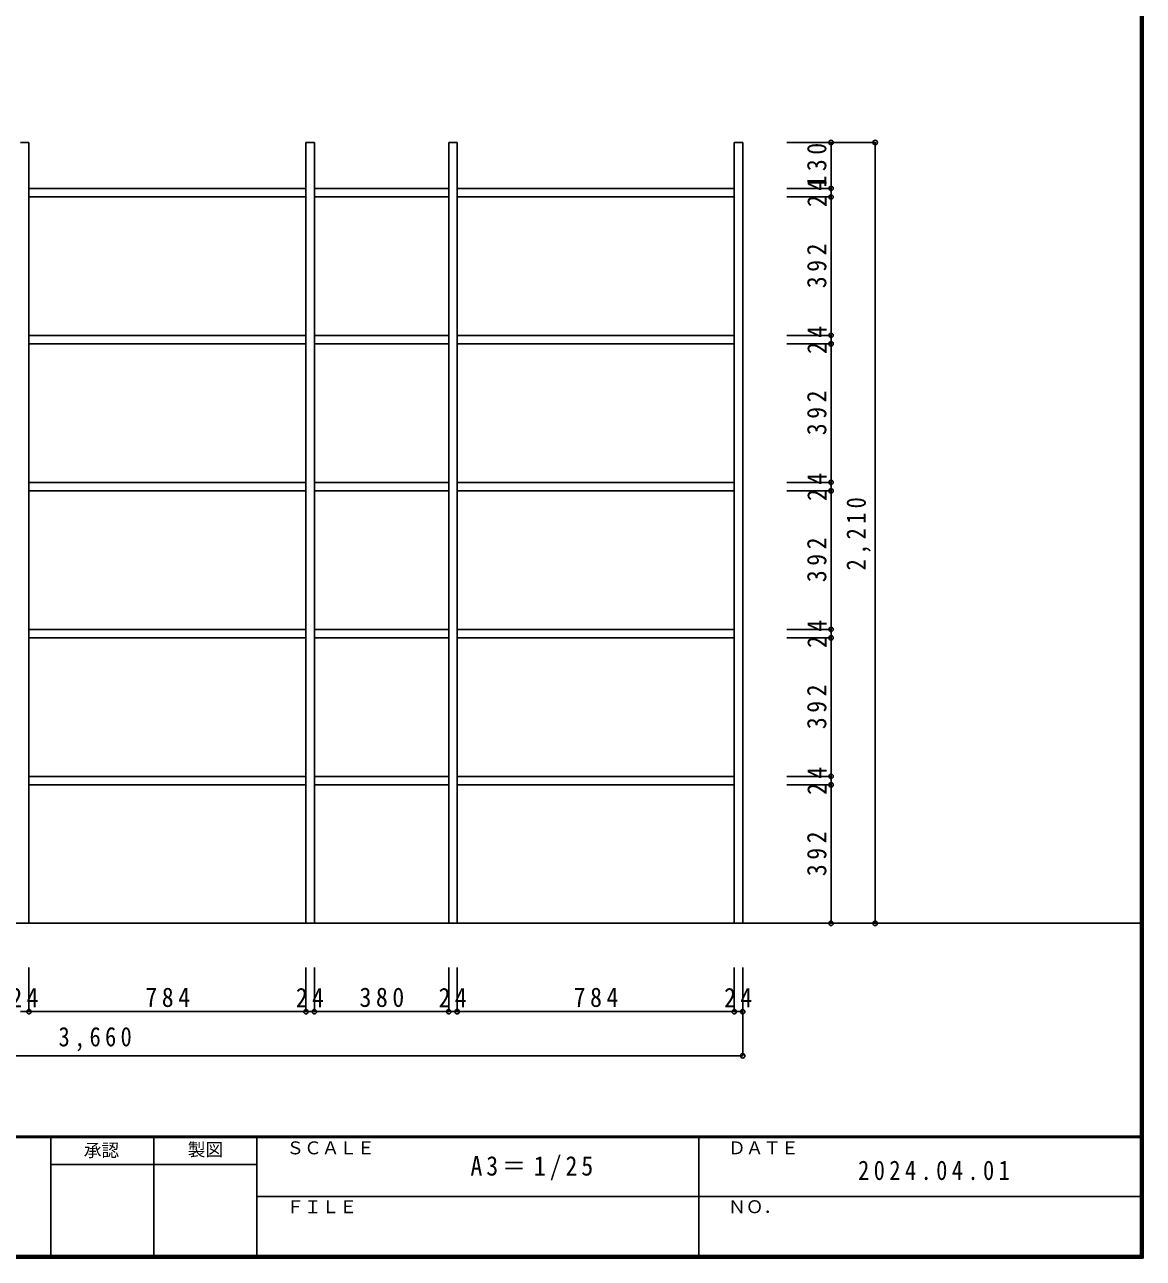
# Model space of a CAD drawing. Units: millimetres at full size, sheet at 1:25, with parts at other scales. Extents: x -11962 to 10485, y -9055 to 3479.
# Drawn here: x 1584 to 4750, y -3504 to -12 of the extents above; entities that cross this region are included whole.
import ezdxf
from ezdxf.enums import TextEntityAlignment as Align

# ---------------------------------------------------------------- set-up
doc = ezdxf.new("R2010")
doc.units = ezdxf.units.MM
doc.header["$LTSCALE"] = 25
doc.header["$PDMODE"] = 32
doc.header["$PDSIZE"] = 12.5
for name, color, linetype in [('5-0', 7, 'Continuous'), ('F-0', 6, 'Continuous'), ('F-6', 6, 'Continuous'), ('F-A', 7, 'Continuous')]:
    doc.layers.add(name, color=color, linetype=linetype)
doc.styles.add('ＭＳ ゴシック', font='')
doc.styles.get('ＭＳ ゴシック').set_extended_font_data('MS Gothic')

msp = doc.modelspace()

# ---------------------------------------------------------------- linework, layer by layer
at = {"layer": '5-0'}
for p, q in [((1572.29, -346), (1596.29, -346)), ((1596.29, -346), (1596.29, -2556)), ((2380.29, -346), (2380.29, -2556)), ((2380.29, -346), (2404.29, -346)), ((2404.29, -346), (2404.29, -2556)), ((2784.29, -346), (2784.29, -2556)), ((2808.29, -346), (2784.29, -346)), ((2808.29, -346), (2808.29, -2556)), ((3592.29, -346), (3592.29, -2556)), ((3592.29, -346), (3616.29, -346)), ((3616.29, -346), (3616.29, -2556)), ((2380.29, -476), (1596.29, -476)), ((2380.29, -476), (2000.29, -476)), ((2784.29, -476), (2404.29, -476)), ((3592.29, -476), (2808.29, -476)), ((3592.29, -476), (3212.29, -476)), ((2380.29, -500), (1596.29, -500)), ((2380.29, -500), (2000.29, -500)), ((2784.29, -500), (2404.29, -500)), ((3592.29, -500), (2808.29, -500)), ((3592.29, -500), (3212.29, -500)), ((2380.29, -892), (1596.29, -892)), ((2380.29, -892), (2000.29, -892)), ((2784.29, -892), (2404.29, -892)), ((3592.29, -892), (2808.29, -892)), ((3592.29, -892), (3212.29, -892)), ((2380.29, -916), (1596.29, -916)), ((2380.29, -916), (2000.29, -916)), ((2784.29, -916), (2404.29, -916)), ((3592.29, -916), (2808.29, -916)), ((3592.29, -916), (3212.29, -916)), ((2380.29, -1308), (1596.29, -1308)), ((2380.29, -1308), (2000.29, -1308)), ((2784.29, -1308), (2404.29, -1308)), ((3592.29, -1308), (2808.29, -1308)), ((3592.29, -1308), (3212.29, -1308)), ((2380.29, -1332), (1596.29, -1332)), ((2380.29, -1332), (2000.29, -1332)), ((2784.29, -1332), (2404.29, -1332)), ((3592.29, -1332), (2808.29, -1332)), ((3592.29, -1332), (3212.29, -1332)), ((2380.29, -1724), (1596.29, -1724)), ((2380.29, -1724), (2000.29, -1724)), ((2784.29, -1724), (2404.29, -1724)), ((3592.29, -1724), (2808.29, -1724)), ((3592.29, -1724), (3212.29, -1724)), ((2380.29, -1748), (1596.29, -1748)), ((2380.29, -1748), (2000.29, -1748)), ((2784.29, -1748), (2404.29, -1748)), ((3592.29, -1748), (2808.29, -1748)), ((3592.29, -1748), (3212.29, -1748)), ((2380.29, -2140), (1596.29, -2140)), ((2380.29, -2164), (1596.29, -2164)), ((2380.29, -2140), (2000.29, -2140)), ((2380.29, -2164), (2000.29, -2164)), ((2784.29, -2140), (2404.29, -2140)), ((2784.29, -2164), (2404.29, -2164)), ((3592.29, -2140), (2808.29, -2140)), ((3592.29, -2164), (2808.29, -2164)), ((3592.29, -2140), (3212.29, -2140)), ((3592.29, -2164), (3212.29, -2164)), ((4741.67, -2556), (-4991.67, -2556))]:
    msp.add_line(p, q, dxfattribs=at)
at = {"layer": '5-0', "color": 4}
for p, q in [((3866.29, -346), (3741.29, -346)), ((3991.29, -346), (3866.29, -346)), ((3866.29, -476), (3741.29, -476)), ((3866.29, -500), (3741.29, -500)), ((3866.29, -892), (3741.29, -892)), ((3866.29, -916), (3741.29, -916)), ((3866.29, -1308), (3741.29, -1308)), ((3866.29, -1332), (3741.29, -1332)), ((3866.29, -1724), (3741.29, -1724)), ((3866.29, -1748), (3741.29, -1748)), ((3866.29, -2140), (3741.29, -2140)), ((3866.29, -2164), (3741.29, -2164)), ((3866.29, -2556), (3741.29, -2556)), ((3991.29, -2556), (3866.29, -2556)), ((1596.29, -2806), (1596.29, -2681)), ((1596.29, -2806), (1596.29, -2681)), ((2380.29, -2806), (2380.29, -2681)), ((2380.29, -2806), (2380.29, -2681)), ((2380.29, -2806), (2380.29, -2681)), ((2404.29, -2806), (2404.29, -2681)), ((2784.29, -2806), (2784.29, -2681)), ((2808.29, -2806), (2808.29, -2681)), ((2808.29, -2806), (2808.29, -2681)), ((3592.29, -2806), (3592.29, -2681)), ((3592.29, -2806), (3592.29, -2681)), ((3616.29, -2806), (3616.29, -2681)), ((3616.29, -2931), (3616.29, -2806))]:
    msp.add_line(p, q, dxfattribs=at)
at = {"layer": '5-0', "color": 3}
for p, q in [((3866.29, -476), (3866.29, -346)), ((3991.29, -2556), (3991.29, -346)), ((3866.29, -500), (3866.29, -476)), ((3866.29, -892), (3866.29, -500)), ((3866.29, -916), (3866.29, -892)), ((3866.29, -1308), (3866.29, -916)), ((3866.29, -1332), (3866.29, -1308)), ((3866.29, -1724), (3866.29, -1332)), ((3866.29, -1748), (3866.29, -1724)), ((3866.29, -2140), (3866.29, -1748)), ((3866.29, -2164), (3866.29, -2140)), ((3866.29, -2556), (3866.29, -2164)), ((1596.29, -2806), (1572.29, -2806)), ((1596.29, -2806), (2380.29, -2806)), ((2380.29, -2806), (2404.29, -2806)), ((2404.29, -2806), (2784.29, -2806)), ((2784.29, -2806), (2808.29, -2806)), ((2808.29, -2806), (3592.29, -2806)), ((3592.29, -2806), (3616.29, -2806)), ((-43.71, -2931), (3616.29, -2931))]:
    msp.add_line(p, q, dxfattribs=at)
for p in [(3866.29, -346), (3991.29, -346), (3866.29, -476), (3866.29, -500), (3866.29, -892), (3866.29, -916), (3866.29, -1308), (3866.29, -1332), (3866.29, -1724), (3866.29, -1748), (3866.29, -2140), (3866.29, -2164), (3866.29, -2556), (3991.29, -2556), (1596.29, -2806), (2380.29, -2806), (2404.29, -2806), (2784.29, -2806), (2808.29, -2806), (3592.29, -2806), (3616.29, -2806), (3616.29, -2931)]:
    msp.add_point(p, dxfattribs=at)
at = {"layer": 'F-0'}
for p, q in [((4741.67, 3145.83), (4741.67, -3504.17)), ((4745.83, 3145.83), (4745.83, -3504.17)), ((4750, 3145.83), (4750, -3504.17)), ((4750, -3158.33), (-5000, -3158.33)), ((4750, -3158.33), (-5000, -3158.33)), ((4750, -3162.5), (-5000, -3162.5)), ((4750, -3162.5), (-5000, -3162.5)), ((1658.33, -3162.5), (1658.33, -3495.83)), ((1658.33, -3162.5), (1658.33, -3495.83)), ((1950, -3162.5), (1950, -3495.83)), ((1950, -3162.5), (1950, -3495.83)), ((2241.67, -3495.83), (2241.67, -3158.33)), ((3491.67, -3162.5), (3491.67, -3495.83)), ((3491.67, -3162.5), (3491.67, -3495.83)), ((1658.33, -3238.86), (2241.67, -3238.86)), ((1658.33, -3238.86), (2241.67, -3238.86)), ((2241.67, -3329.17), (4741.67, -3329.17)), ((2241.67, -3329.17), (4741.67, -3329.17)), ((4750, -3495.83), (-5000, -3495.83)), ((4750, -3495.83), (-5000, -3495.83)), ((4750, -3500), (-5000, -3500)), ((4750, -3500), (-5000, -3500)), ((4750, -3504.17), (-5000, -3504.17)), ((4750, -3504.17), (-5000, -3504.17))]:
    msp.add_line(p, q, dxfattribs=at)
at = {"layer": 'F-6'}
msp.add_line((2241.67, -3495.83), (2241.67, -3158.33), dxfattribs=at)

# ---------------------------------------------------------------- texts
at = {"layer": '5-0', "char_height": 54.99, "attachment_point": 7, "rotation": 90, "style": 'ＭＳ ゴシック'}
for s, insert in [('\\T1.38;\\W0.9;130', (3853.79, -473.5)), ('\\T1.36;\\W0.9;24', (3853.79, -528.63)), ('\\T1.38;\\W0.9;392', (3853.79, -758.5)), ('\\T1.36;\\W0.9;24', (3853.79, -944.63)), ('\\T1.38;\\W0.9;392', (3853.79, -1174.5)), ('\\T1.36;\\W0.9;24', (3853.79, -1360.63)), ('\\T1.38;\\W0.85;2,210', (3978.79, -1557.25)), ('\\T1.38;\\W0.9;392', (3853.79, -1590.5)), ('\\T1.36;\\W0.9;24', (3853.79, -1776.63)), ('\\T1.38;\\W0.9;392', (3853.79, -2006.5)), ('\\T1.36;\\W0.9;24', (3853.79, -2192.63)), ('\\T1.38;\\W0.9;392', (3853.79, -2422.5))]:
    msp.add_mtext(s, dxfattribs=dict(at, insert=insert))
at = {"layer": '5-0', "char_height": 54.99, "attachment_point": 7, "style": 'ＭＳ ゴシック'}
for s, insert in [('\\T1.36;\\W0.9;24', (1543.66, -2793.5)), ('\\T1.38;\\W0.9;784', (1925.79, -2793.5)), ('\\T1.36;\\W0.9;24', (2351.66, -2793.5)), ('\\T1.38;\\W0.9;380', (2531.79, -2793.5)), ('\\T1.36;\\W0.9;24', (2755.66, -2793.5)), ('\\T1.38;\\W0.9;784', (3137.79, -2793.5)), ('\\T1.36;\\W0.9;24', (3563.66, -2793.5)), ('\\T1.38;\\W0.85;3,660', (1680.04, -2918.5))]:
    msp.add_mtext(s, dxfattribs=dict(at, insert=insert))
at = {"layer": 'F-0', "color": 7, "style": 'ＭＳ ゴシック'}
for s, p in [('承認', (1751.61, -3227.65)), ('製図', (2045.83, -3225.68)), ('製図', (2045.83, -3225.68)), ('ＳＣＡＬＥ', (2325, -3220.83)), ('ＳＣＡＬＥ', (2325, -3220.83)), ('ＤＡＴＥ', (3575, -3220.83)), ('ＤＡＴＥ', (3575, -3220.83)), ('ＦＩＬＥ', (2325, -3387.5)), ('ＦＩＬＥ', (2325, -3387.5)), ('ＮＯ．', (3575, -3387.5)), ('ＮＯ．', (3575, -3387.5))]:
    msp.add_text(s, height=36.66, dxfattribs=at).set_placement(p, align=Align.BOTTOM_LEFT)
at = {"layer": 'F-A', "char_height": 54.99, "attachment_point": 7, "style": 'ＭＳ ゴシック'}
for s, insert in [('\\T1.33;\\W0.9;A3＝1/25', (2845.83, -3283.33)), ('\\T1.39;\\W0.85;2024.04.01', (3942.71, -3283.33))]:
    msp.add_mtext(s, dxfattribs=dict(at, insert=insert))

doc.saveas('drawing.dxf')
